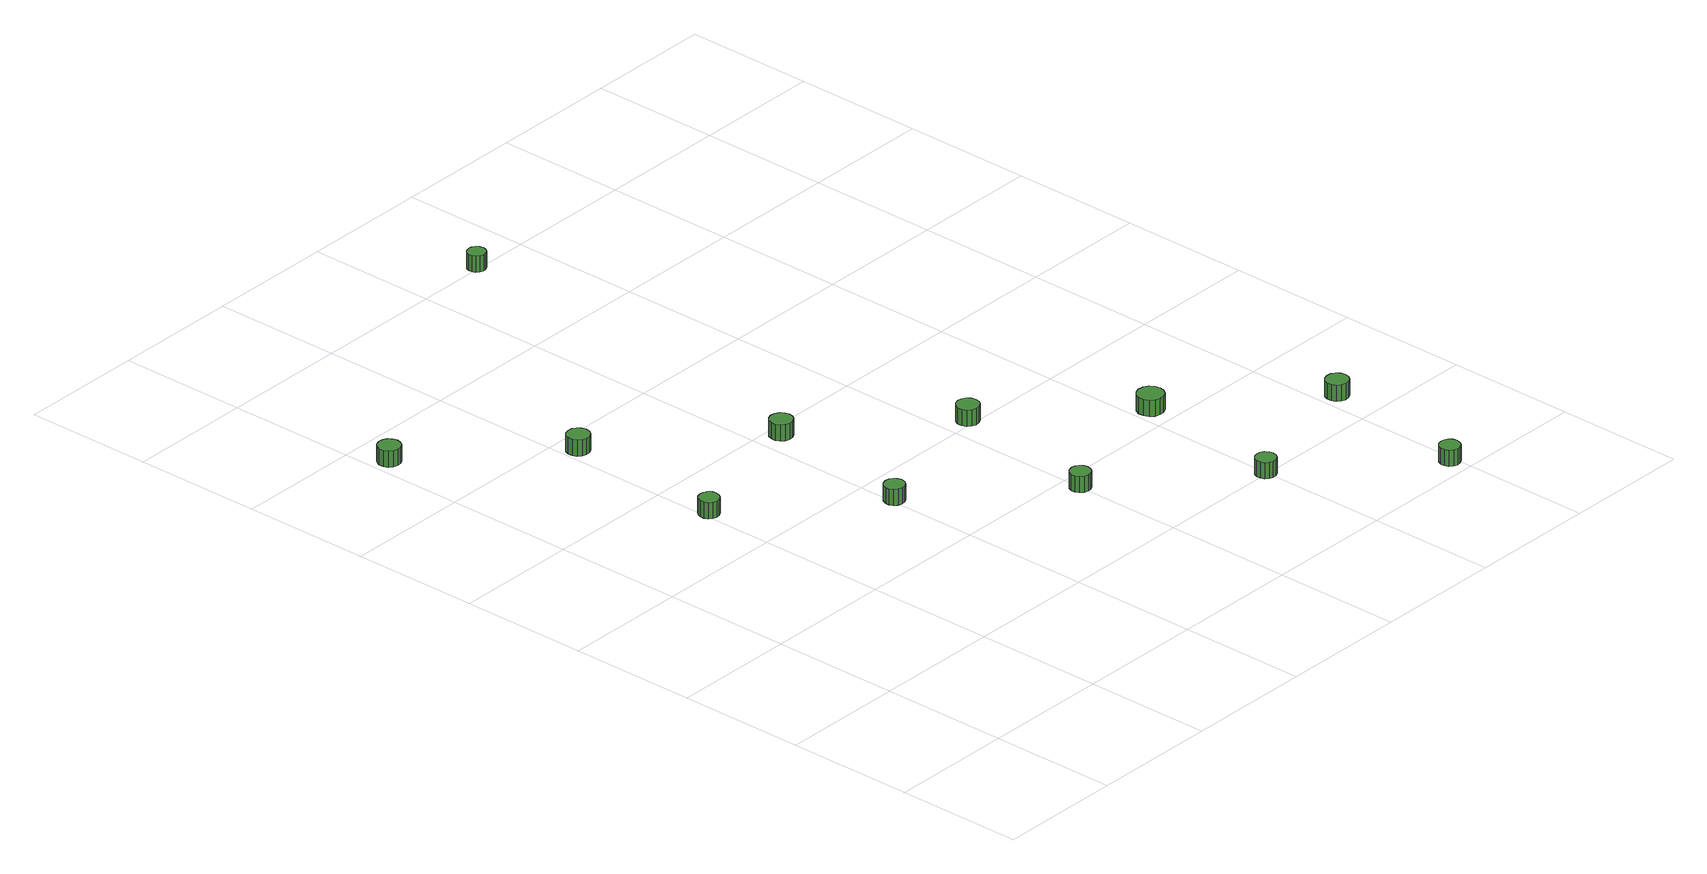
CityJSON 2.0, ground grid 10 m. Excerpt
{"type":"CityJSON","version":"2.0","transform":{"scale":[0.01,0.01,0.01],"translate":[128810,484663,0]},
"CityObjects":{
"tree1":{"type":"SolitaryVegetationObject","attributes":{"function":"something"},"geometry":[{"type":"MultiSurface","lod":"1","boundaries":[[[0,1,2,3,4,5,6,7,8,9,10,11,12,13,14]],[[15,16,17,18,19,20,21,22,23,24,25,26,27,28,29]],[[0,29,28,1]],[[1,28,27,2]],[[2,27,26,3]],[[3,26,25,4]],[[4,25,24,5]],[[5,24,23,6]],[[6,23,22,7]],[[7,22,21,8]],[[8,21,20,9]],[[9,20,19,10]],[[10,19,18,11]],[[11,18,17,12]],[[12,17,16,13]],[[13,16,15,14]],[[14,15,29,0]]]}]},
"tree2":{"type":"SolitaryVegetationObject","attributes":{"function":"something"},"geometry":[{"type":"MultiSurface","lod":"1","boundaries":[[[30,31,32,33,34,35,36,37,38,39,40,41,42,43,44]],[[45,46,47,48,49,50,51,52,53,54,55,56,57,58,59]],[[30,59,58,31]],[[31,58,57,32]],[[32,57,56,33]],[[33,56,55,34]],[[34,55,54,35]],[[35,54,53,36]],[[36,53,52,37]],[[37,52,51,38]],[[38,51,50,39]],[[39,50,49,40]],[[40,49,48,41]],[[41,48,47,42]],[[42,47,46,43]],[[43,46,45,44]],[[44,45,59,30]]]}]},
"tree3":{"type":"SolitaryVegetationObject","attributes":{"function":"something"},"geometry":[{"type":"MultiSurface","lod":"1","boundaries":[[[60,61,62,63,64,65,66,67,68,69,70,71,72,73,74]],[[75,76,77,78,79,80,81,82,83,84,85,86,87,88,89]],[[60,89,88,61]],[[61,88,87,62]],[[62,87,86,63]],[[63,86,85,64]],[[64,85,84,65]],[[65,84,83,66]],[[66,83,82,67]],[[67,82,81,68]],[[68,81,80,69]],[[69,80,79,70]],[[70,79,78,71]],[[71,78,77,72]],[[72,77,76,73]],[[73,76,75,74]],[[74,75,89,60]]]}]},
"tree4":{"type":"SolitaryVegetationObject","attributes":{"function":"something"},"geometry":[{"type":"MultiSurface","lod":"1","boundaries":[[[90,91,92,93,94,95,96,97,98,99,100,101,102,103,104]],[[105,106,107,108,109,110,111,112,113,114,115,116,117,118,119]],[[90,119,118,91]],[[91,118,117,92]],[[92,117,116,93]],[[93,116,115,94]],[[94,115,114,95]],[[95,114,113,96]],[[96,113,112,97]],[[97,112,111,98]],[[98,111,110,99]],[[99,110,109,100]],[[100,109,108,101]],[[101,108,107,102]],[[102,107,106,103]],[[103,106,105,104]],[[104,105,119,90]]]}]},
"tree5":{"type":"SolitaryVegetationObject","attributes":{"function":"something"},"geometry":[{"type":"MultiSurface","lod":"1","boundaries":[[[120,121,122,123,124,125,126,127,128,129,130,131,132,133,134]],[[135,136,137,138,139,140,141,142,143,144,145,146,147,148,149]],[[120,149,148,121]],[[121,148,147,122]],[[122,147,146,123]],[[123,146,145,124]],[[124,145,144,125]],[[125,144,143,126]],[[126,143,142,127]],[[127,142,141,128]],[[128,141,140,129]],[[129,140,139,130]],[[130,139,138,131]],[[131,138,137,132]],[[132,137,136,133]],[[133,136,135,134]],[[134,135,149,120]]]}]},
"tree6":{"type":"SolitaryVegetationObject","attributes":{"function":"something"},"geometry":[{"type":"MultiSurface","lod":"1","boundaries":[[[150,151,152,153,154,155,156,157,158,159,160,161,162,163,164]],[[165,166,167,168,169,170,171,172,173,174,175,176,177,178,179]],[[150,179,178,151]],[[151,178,177,152]],[[152,177,176,153]],[[153,176,175,154]],[[154,175,174,155]],[[155,174,173,156]],[[156,173,172,157]],[[157,172,171,158]],[[158,171,170,159]],[[159,170,169,160]],[[160,169,168,161]],[[161,168,167,162]],[[162,167,166,163]],[[163,166,165,164]],[[164,165,179,150]]]}]},
"tree7":{"type":"SolitaryVegetationObject","attributes":{"function":"something"},"geometry":[{"type":"MultiSurface","lod":"1","boundaries":[[[180,181,182,183,184,185,186,187,188,189,190,191,192,193,194]],[[195,196,197,198,199,200,201,202,203,204,205,206,207,208,209]],[[180,209,208,181]],[[181,208,207,182]],[[182,207,206,183]],[[183,206,205,184]],[[184,205,204,185]],[[185,204,203,186]],[[186,203,202,187]],[[187,202,201,188]],[[188,201,200,189]],[[189,200,199,190]],[[190,199,198,191]],[[191,198,197,192]],[[192,197,196,193]],[[193,196,195,194]],[[194,195,209,180]]]}]},
"tree8":{"type":"SolitaryVegetationObject","attributes":{"function":"something"},"geometry":[{"type":"MultiSurface","lod":"1","boundaries":[[[210,211,212,213,214,215,216,217,218,219,220,221,222,223,224]],[[225,226,227,228,229,230,231,232,233,234,235,236,237,238,239]],[[210,239,238,211]],[[211,238,237,212]],[[212,237,236,213]],[[213,236,235,214]],[[214,235,234,215]],[[215,234,233,216]],[[216,233,232,217]],[[217,232,231,218]],[[218,231,230,219]],[[219,230,229,220]],[[220,229,228,221]],[[221,228,227,222]],[[222,227,226,223]],[[223,226,225,224]],[[224,225,239,210]]]}]},
"tree9":{"type":"SolitaryVegetationObject","attributes":{"function":"something"},"geometry":[{"type":"MultiSurface","lod":"1","boundaries":[[[240,241,242,243,244,245,246,247,248,249,250,251,252,253,254]],[[255,256,257,258,259,260,261,262,263,264,265,266,267,268,269]],[[240,269,268,241]],[[241,268,267,242]],[[242,267,266,243]],[[243,266,265,244]],[[244,265,264,245]],[[245,264,263,246]],[[246,263,262,247]],[[247,262,261,248]],[[248,261,260,249]],[[249,260,259,250]],[[250,259,258,251]],[[251,258,257,252]],[[252,257,256,253]],[[253,256,255,254]],[[254,255,269,240]]]}]},
"tree10":{"type":"SolitaryVegetationObject","attributes":{"function":"something"},"geometry":[{"type":"MultiSurface","lod":"1","boundaries":[[[270,271,272,273,274,275,276,277,278,279,280,281,282,283,284]],[[285,286,287,288,289,290,291,292,293,294,295,296,297,298,299]],[[270,299,298,271]],[[271,298,297,272]],[[272,297,296,273]],[[273,296,295,274]],[[274,295,294,275]],[[275,294,293,276]],[[276,293,292,277]],[[277,292,291,278]],[[278,291,290,279]],[[279,290,289,280]],[[280,289,288,281]],[[281,288,287,282]],[[282,287,286,283]],[[283,286,285,284]],[[284,285,299,270]]]}]},
"tree11":{"type":"SolitaryVegetationObject","attributes":{"function":"something"},"geometry":[{"type":"MultiSurface","lod":"1","boundaries":[[[300,301,302,303,304,305,306,307,308,309,310,311,312,313,314]],[[315,316,317,318,319,320,321,322,323,324,325,326,327,328,329]],[[300,329,328,301]],[[301,328,327,302]],[[302,327,326,303]],[[303,326,325,304]],[[304,325,324,305]],[[305,324,323,306]],[[306,323,322,307]],[[307,322,321,308]],[[308,321,320,309]],[[309,320,319,310]],[[310,319,318,311]],[[311,318,317,312]],[[312,317,316,313]],[[313,316,315,314]],[[314,315,329,300]]]}]},
"tree12":{"type":"SolitaryVegetationObject","attributes":{"function":"something"},"geometry":[{"type":"MultiSurface","lod":"1","boundaries":[[[330,331,332,333,334,335,336,337,338,339,340,341,342,343,344]],[[345,346,347,348,349,350,351,352,353,354,355,356,357,358,359]],[[330,359,358,331]],[[331,358,357,332]],[[332,357,356,333]],[[333,356,355,334]],[[334,355,354,335]],[[335,354,353,336]],[[336,353,352,337]],[[337,352,351,338]],[[338,351,350,339]],[[339,350,349,340]],[[340,349,348,341]],[[341,348,347,342]],[[342,347,346,343]],[[343,346,345,344]],[[344,345,359,330]]]}]}
},
"vertices":[
[217,5711,167],[209,5746,167],[188,5776,167],[156,5794,167],[120,5798,167],[86,5786,167],[59,5762,167],[44,5729,167],[44,5693,167],[59,5660,167],[86,5635,167],[120,5624,167],[156,5628,167],[188,5646,167],[209,5676,167],[209,5676,38],[188,5646,38],[156,5628,38],[120,5624,38],[86,5635,38],[59,5660,38],[44,5693,38],[44,5729,38],[59,5762,38],[86,5786,38],[120,5798,38],[156,5794,38],[188,5776,38],[209,5746,38],[217,5711,38],
[1116,3559,167],[1110,3591,167],[1090,3617,167],[1062,3633,167],[1030,3637,167],[999,3627,167],[974,3605,167],[961,3575,167],[961,3542,167],[974,3513,167],[999,3491,167],[1030,3481,167],[1062,3484,167],[1090,3500,167],[1110,3527,167],[1110,3527,38],[1090,3500,38],[1062,3484,38],[1030,3481,38],[999,3491,38],[974,3513,38],[961,3542,38],[961,3575,38],[974,3605,38],[999,3627,38],[1030,3637,38],[1062,3633,38],[1090,3617,38],[1110,3591,38],[1116,3559,38],
[1200,4827,161],[1192,4862,161],[1171,4891,161],[1140,4910,161],[1104,4913,161],[1069,4902,161],[1042,4878,161],[1028,4845,161],[1028,4809,161],[1042,4776,161],[1069,4751,161],[1104,4740,161],[1140,4744,161],[1171,4762,161],[1192,4791,161],[1192,4791,32],[1171,4762,32],[1140,4744,32],[1104,4740,32],[1069,4751,32],[1042,4776,32],[1028,4809,32],[1028,4845,32],[1042,4878,32],[1069,4902,32],[1104,4913,32],[1140,4910,32],[1171,4891,32],[1192,4862,32],[1200,4827,32],
[2100,2708,167],[2093,2740,167],[2074,2766,167],[2046,2783,167],[2013,2786,167],[1982,2776,167],[1958,2754,167],[1945,2724,167],[1945,2692,167],[1958,2662,167],[1982,2640,167],[2013,2630,167],[2046,2633,167],[2074,2649,167],[2093,2676,167],[2093,2676,38],[2074,2649,38],[2046,2633,38],[2013,2630,38],[1982,2640,38],[1958,2662,38],[1945,2692,38],[1945,2724,38],[1958,2754,38],[1982,2776,38],[2013,2786,38],[2046,2783,38],[2074,2766,38],[2093,2740,38],[2100,2708,38],
[2278,3897,164],[2271,3933,164],[2249,3962,164],[2218,3980,164],[2182,3984,164],[2148,3973,164],[2121,3949,164],[2106,3916,164],[2106,3879,164],[2121,3846,164],[2148,3822,164],[2182,3811,164],[2218,3815,164],[2249,3833,164],[2271,3862,164],[2271,3862,35],[2249,3833,35],[2218,3815,35],[2182,3811,35],[2148,3822,35],[2121,3846,35],[2106,3879,35],[2106,3916,35],[2121,3949,35],[2148,3973,35],[2182,3984,35],[2218,3980,35],[2249,3962,35],[2271,3933,35],[2278,3897,35],
[3076,1846,171],[3070,1878,171],[3051,1904,171],[3022,1921,171],[2990,1924,171],[2959,1914,171],[2934,1892,171],[2921,1862,171],[2921,1830,171],[2934,1800,171],[2959,1778,171],[2990,1768,171],[3022,1771,171],[3051,1788,171],[3070,1814,171],[3070,1814,42],[3051,1788,42],[3022,1771,42],[2990,1768,42],[2959,1778,42],[2934,1800,42],[2921,1830,42],[2921,1862,42],[2934,1892,42],[2959,1914,42],[2990,1924,42],[3022,1921,42],[3051,1904,42],[3070,1878,42],[3076,1846,42],
[3275,3047,169],[3268,3082,169],[3247,3111,169],[3215,3129,169],[3179,3133,169],[3145,3122,169],[3118,3098,169],[3103,3065,169],[3103,3028,169],[3118,2995,169],[3145,2971,169],[3179,2960,169],[3215,2964,169],[3247,2982,169],[3268,3011,169],[3268,3011,40],[3247,2982,40],[3215,2964,40],[3179,2960,40],[3145,2971,40],[3118,2995,40],[3103,3028,40],[3103,3065,40],[3118,3098,40],[3145,3122,40],[3179,3133,40],[3215,3129,40],[3247,3111,40],[3268,3082,40],[3275,3047,40],
[4060,995,174],[4053,1027,174],[4034,1053,174],[4006,1070,174],[3973,1073,174],[3942,1063,174],[3918,1041,174],[3905,1011,174],[3905,979,174],[3918,949,174],[3942,927,174],[3973,917,174],[4006,920,174],[4034,937,174],[4053,963,174],[4053,963,45],[4034,937,45],[4006,920,45],[3973,917,45],[3942,927,45],[3918,949,45],[3905,979,45],[3905,1011,45],[3918,1041,45],[3942,1063,45],[3973,1073,45],[4006,1070,45],[4034,1053,45],[4053,1027,45],[4060,995,45],
[2597,6989,190],[2591,7017,190],[2574,7040,190],[2549,7055,190],[2521,7058,190],[2493,7049,190],[2472,7030,190],[2460,7003,190],[2460,6975,190],[2472,6948,190],[2493,6929,190],[2521,6920,190],[2549,6923,190],[2574,6937,190],[2591,6961,190],[2591,6961,61],[2574,6937,61],[2549,6923,61],[2521,6920,61],[2493,6929,61],[2472,6948,61],[2460,6975,61],[2460,7003,61],[2472,7030,61],[2493,7049,61],[2521,7058,61],[2549,7055,61],[2574,7040,61],[2591,7017,61],[2597,6989,61],
[4232,2185,171],[4223,2226,171],[4199,2260,171],[4162,2281,171],[4120,2286,171],[4080,2273,171],[4049,2244,171],[4032,2206,171],[4032,2164,171],[4049,2125,171],[4080,2097,171],[4120,2084,171],[4162,2088,171],[4199,2110,171],[4223,2144,171],[4223,2144,42],[4199,2110,42],[4162,2088,42],[4120,2084,42],[4080,2097,42],[4049,2125,42],[4032,2164,42],[4032,2206,42],[4049,2244,42],[4080,2273,42],[4120,2286,42],[4162,2281,42],[4199,2260,42],[4223,2226,42],[4232,2185,42],
[5030,144,174],[5023,176,174],[5004,203,174],[4976,219,174],[4943,222,174],[4912,212,174],[4888,190,174],[4874,161,174],[4874,128,174],[4888,98,174],[4912,76,174],[4943,66,174],[4976,70,174],[5004,86,174],[5023,112,174],[5023,112,45],[5004,86,45],[4976,70,45],[4943,66,45],[4912,76,45],[4888,98,45],[4874,128,45],[4874,161,45],[4888,190,45],[4912,212,45],[4943,222,45],[4976,219,45],[5004,203,45],[5023,176,45],[5030,144,45],
[5215,1334,172],[5208,1369,172],[5186,1399,172],[5155,1417,172],[5119,1421,172],[5084,1409,172],[5057,1385,172],[5043,1352,172],[5043,1316,172],[5057,1283,172],[5084,1258,172],[5119,1247,172],[5155,1251,172],[5186,1269,172],[5208,1299,172],[5208,1299,43],[5186,1269,43],[5155,1251,43],[5119,1247,43],[5084,1258,43],[5057,1283,43],[5043,1316,43],[5043,1352,43],[5057,1385,43],[5084,1409,43],[5119,1421,43],[5155,1417,43],[5186,1399,43],[5208,1369,43],[5215,1334,43]
]}
